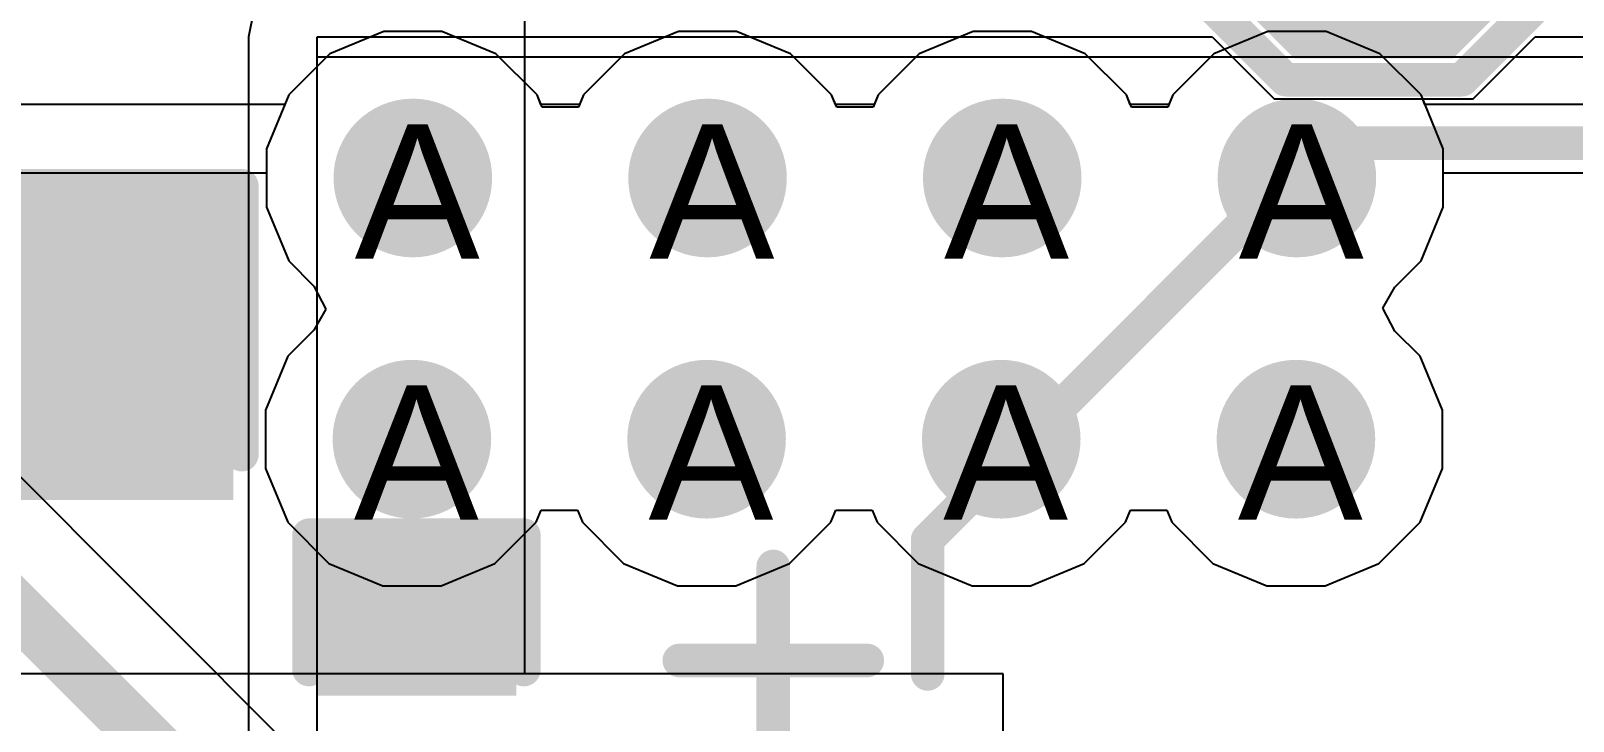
# Model space of a CAD drawing. Header units: inches. Extents: x 0 to 5271, y 0 to 5417.
# Drawn here: x 10.03 to 15.87, y 87.23 to 89.84 of the extents above; entities that cross this region are included whole.
import ezdxf

# ---------------------------------------------------------------- set-up
doc = ezdxf.new("R2010")
doc.units = ezdxf.units.IN
for name, color, linetype in [('Bottom Layer', 5, 'Continuous'), ('Bottom Overlay', 54, 'Continuous'), ('Bottom Paste', 16, 'Continuous'), ('Bottom Solder', 6, 'Continuous'), ('Drill Drawing', 1, 'Continuous'), ('L2_GND1', 16, 'Continuous'), ('L3_SIG1', 76, 'Continuous'), ('L4_PWR', 90, 'Continuous'), ('L5_GND2', 156, 'Continuous'), ('L6_SIG2', 130, 'Continuous'), ('L7_GND3', 216, 'Continuous'), ('Top Layer', 1, 'Continuous'), ('Top Overlay', 2, 'Continuous'), ('Top Paste', 8, 'Continuous'), ('Top Solder', 216, 'Continuous'), ('Via Holes', 16, 'Continuous')]:
    doc.layers.add(name, color=color, linetype=linetype)
doc.styles.add('Arial', font='', dxfattribs={"height": 0.2})
doc.styles.get('Arial').set_extended_font_data('Arial')

# ---------------------------------------------------------------- blocks, each defined once
blk = doc.blocks.new('RVT1H101M0607_31')
at = {"layer": 'Top Overlay'}
for points in [[(-3.3334, 1.8288, 0.127, 0.127, 0), (-1.8348, 3.3274, 0.127, 0.127, 0)], [(-1.8348, 3.3274, 0.127, 0.127, 0), (3.3214, 3.3274, 0.127, 0.127, 0)], [(-3.3334, 1.3208, 0.127, 0.127, 0), (-3.3334, 1.8288, 0.127, 0.127, 0)], [(-3.9176, 1.016, 0.127, 0.127, 0), (-3.9176, 1.7272, 0.127, 0.127, 0)], [(-4.2732, 1.3716, 0.127, 0.127, 0), (-3.562, 1.3716, 0.127, 0.127, 0)]]:
    blk.add_lwpolyline(points, format="xyseb", dxfattribs=at)
for points in [[(-1.8665, 3.3274, 0.0635, 0.0635, 1), (-1.803, 3.3274, 0.0635, 0.0635, 1)], [(-1.8665, 3.3274, 0.0635, 0.0635, 1), (-1.803, 3.3274, 0.0635, 0.0635, 1)], [(-3.3651, 1.8288, 0.0635, 0.0635, 1), (-3.3016, 1.8288, 0.0635, 0.0635, 1)], [(-3.3651, 1.8288, 0.0635, 0.0635, 1), (-3.3016, 1.8288, 0.0635, 0.0635, 1)], [(-3.9493, 1.7272, 0.0635, 0.0635, 1), (-3.8858, 1.7272, 0.0635, 0.0635, 1)], [(-4.3049, 1.3716, 0.0635, 0.0635, 1), (-4.2414, 1.3716, 0.0635, 0.0635, 1)], [(-3.5937, 1.3716, 0.0635, 0.0635, 1), (-3.5302, 1.3716, 0.0635, 0.0635, 1)], [(-3.3651, 1.3208, 0.0635, 0.0635, 1), (-3.3016, 1.3208, 0.0635, 0.0635, 1)]]:
    blk.add_lwpolyline(points, format="xyseb", close=True, dxfattribs=at)
blk = doc.blocks.new('T____________0_5___262')
at = {"layer": 'Top Layer'}
blk.add_hatch(color=1, dxfattribs=at).paths.add_polyline_path([(0.25, 0.5), (-0.25, 0.5), (-0.5, 0.25), (-0.5, -0.25), (-0.25, -0.5), (0.25, -0.5), (0.5, -0.25), (0.5, 0.25)])
at = {"layer": 'Top Paste'}
blk.add_hatch(color=8, dxfattribs=at).paths.add_polyline_path([(0.25, 0.5), (-0.25, 0.5), (-0.5, 0.25), (-0.5, -0.25), (-0.25, -0.5), (0.25, -0.5), (0.5, -0.25), (0.5, 0.25)])
at = {"layer": 'Top Solder'}
blk.add_hatch(color=216, dxfattribs=at).paths.add_polyline_path([(0.3008, 0.6016), (-0.3008, 0.6016), (-0.6016, 0.3008), (-0.6016, -0.3008), (-0.3008, -0.6016), (0.3008, -0.6016), (0.6016, -0.3008), (0.6016, 0.3008)])
at = {"layer": 'Top Overlay'}
for points in [[(-0.3355, 0.6795, 0.127, 0.127, 0), (-0.6819, 0.3332, 0.127, 0.127, 0)], [(-0.3355, 0.6795, 0.127, 0.127, 0), (0.3365, 0.6795, 0.127, 0.127, 0)], [(0.3365, 0.6795, 0.127, 0.127, 0), (0.6836, 0.3323, 0.127, 0.127, 0)], [(-0.6819, 0.3332, 0.127, 0.127, 0), (-0.6819, -0.3341, 0.127, 0.127, 0)], [(0.6836, 0.3323, 0.127, 0.127, 0), (0.6836, -0.3298, 0.127, 0.127, 0)], [(-0.6819, -0.3341, 0.127, 0.127, 0), (-0.3374, -0.6786, 0.127, 0.127, 0)], [(0.6836, -0.3298, 0.127, 0.127, 0), (0.3349, -0.6786, 0.127, 0.127, 0)], [(-0.3374, -0.6786, 0.127, 0.127, 0), (0.3349, -0.6786, 0.127, 0.127, 0)]]:
    blk.add_lwpolyline(points, format="xyseb", dxfattribs=at)
for points in [[(-0.3673, 0.6795, 0.0635, 0.0635, 1), (-0.3038, 0.6795, 0.0635, 0.0635, 1)], [(-0.3673, 0.6795, 0.0635, 0.0635, 1), (-0.3038, 0.6795, 0.0635, 0.0635, 1)], [(0.3048, 0.6795, 0.0635, 0.0635, 1), (0.3683, 0.6795, 0.0635, 0.0635, 1)], [(0.3048, 0.6795, 0.0635, 0.0635, 1), (0.3683, 0.6795, 0.0635, 0.0635, 1)], [(-0.7136, 0.3332, 0.0635, 0.0635, 1), (-0.6501, 0.3332, 0.0635, 0.0635, 1)], [(-0.7136, 0.3332, 0.0635, 0.0635, 1), (-0.6501, 0.3332, 0.0635, 0.0635, 1)], [(0.6519, 0.3323, 0.0635, 0.0635, 1), (0.7154, 0.3323, 0.0635, 0.0635, 1)], [(0.6519, 0.3323, 0.0635, 0.0635, 1), (0.7154, 0.3323, 0.0635, 0.0635, 1)], [(-0.7136, -0.3341, 0.0635, 0.0635, 1), (-0.6501, -0.3341, 0.0635, 0.0635, 1)], [(-0.7136, -0.3341, 0.0635, 0.0635, 1), (-0.6501, -0.3341, 0.0635, 0.0635, 1)], [(0.6519, -0.3298, 0.0635, 0.0635, 1), (0.7154, -0.3298, 0.0635, 0.0635, 1)], [(0.6519, -0.3298, 0.0635, 0.0635, 1), (0.7154, -0.3298, 0.0635, 0.0635, 1)], [(-0.3692, -0.6786, 0.0635, 0.0635, 1), (-0.3057, -0.6786, 0.0635, 0.0635, 1)], [(-0.3692, -0.6786, 0.0635, 0.0635, 1), (-0.3057, -0.6786, 0.0635, 0.0635, 1)], [(0.3031, -0.6786, 0.0635, 0.0635, 1), (0.3666, -0.6786, 0.0635, 0.0635, 1)], [(0.3031, -0.6786, 0.0635, 0.0635, 1), (0.3666, -0.6786, 0.0635, 0.0635, 1)]]:
    blk.add_lwpolyline(points, format="xyseb", close=True, dxfattribs=at)
blk = doc.blocks.new('____0402_B_316')
at = {"layer": 'Bottom Layer'}
for points in [[(-0.2413, 0.3175), (-0.2413, -0.3175), (-0.6985, -0.3175), (-0.6985, 0.3175)], [(0.6985, 0.3175), (0.6985, -0.3175), (0.2413, -0.3175), (0.2413, 0.3175)]]:
    blk.add_hatch(color=5, dxfattribs=at).paths.add_polyline_path(points)
at = {"layer": 'Bottom Paste'}
for points in [[(-0.2413, 0.3175), (-0.2413, -0.3175), (-0.6985, -0.3175), (-0.6985, 0.3175)], [(0.6985, 0.3175), (0.6985, -0.3175), (0.2413, -0.3175), (0.2413, 0.3175)]]:
    blk.add_hatch(color=16, dxfattribs=at).paths.add_polyline_path(points)
at = {"layer": 'Bottom Solder'}
for points in [[(-0.1813, 0.3775), (-0.1813, -0.3775), (-0.7585, -0.3775), (-0.7585, 0.3775)], [(0.7585, 0.3775), (0.7585, -0.3775), (0.1813, -0.3775), (0.1813, 0.3775)]]:
    blk.add_hatch(color=6, dxfattribs=at).paths.add_polyline_path(points)
at = {"layer": 'Bottom Overlay'}
for points in [[(-0.7874, -0.4064, 0.127, 0.127, 0), (-0.7874, 0.4064, 0.127, 0.127, 0)], [(-0.2794, 0.4064, 0.127, 0.127, 0), (-0.7874, 0.4064, 0.127, 0.127, 0)], [(0.7874, 0.4064, 0.127, 0.127, 0), (0.2794, 0.4064, 0.127, 0.127, 0)], [(0.7874, -0.4064, 0.127, 0.127, 0), (0.7874, 0.4064, 0.127, 0.127, 0)], [(-0.2794, -0.4064, 0.127, 0.127, 0), (-0.7874, -0.4064, 0.127, 0.127, 0)], [(0.7874, -0.4064, 0.127, 0.127, 0), (0.2794, -0.4064, 0.127, 0.127, 0)]]:
    blk.add_lwpolyline(points, format="xyseb", dxfattribs=at)
for points in [[(-0.8191, 0.4064, 0.0635, 0.0635, 1), (-0.7556, 0.4064, 0.0635, 0.0635, 1)], [(-0.8191, 0.4064, 0.0635, 0.0635, 1), (-0.7556, 0.4064, 0.0635, 0.0635, 1)], [(-0.3111, 0.4064, 0.0635, 0.0635, 1), (-0.2476, 0.4064, 0.0635, 0.0635, 1)], [(0.2477, 0.4064, 0.0635, 0.0635, 1), (0.3112, 0.4064, 0.0635, 0.0635, 1)], [(0.7557, 0.4064, 0.0635, 0.0635, 1), (0.8192, 0.4064, 0.0635, 0.0635, 1)], [(0.7557, 0.4064, 0.0635, 0.0635, 1), (0.8192, 0.4064, 0.0635, 0.0635, 1)], [(-0.8191, -0.4064, 0.0635, 0.0635, 1), (-0.7556, -0.4064, 0.0635, 0.0635, 1)], [(-0.8191, -0.4064, 0.0635, 0.0635, 1), (-0.7556, -0.4064, 0.0635, 0.0635, 1)], [(-0.3111, -0.4064, 0.0635, 0.0635, 1), (-0.2476, -0.4064, 0.0635, 0.0635, 1)], [(0.2477, -0.4064, 0.0635, 0.0635, 1), (0.3112, -0.4064, 0.0635, 0.0635, 1)], [(0.7557, -0.4064, 0.0635, 0.0635, 1), (0.8192, -0.4064, 0.0635, 0.0635, 1)], [(0.7557, -0.4064, 0.0635, 0.0635, 1), (0.8192, -0.4064, 0.0635, 0.0635, 1)]]:
    blk.add_lwpolyline(points, format="xyseb", close=True, dxfattribs=at)
blk = doc.blocks.new('CAP_0805_B_320')
at = {"layer": 'Bottom Layer'}
for points in [[(-1.524, 0.762), (-0.508, 0.762), (-0.508, -0.762), (-1.524, -0.762)], [(0.508, 0.762), (1.524, 0.762), (1.524, -0.762), (0.508, -0.762)]]:
    blk.add_hatch(color=5, dxfattribs=at).paths.add_polyline_path(points)
at = {"layer": 'Bottom Paste'}
for points in [[(-1.524, 0.762), (-0.508, 0.762), (-0.508, -0.762), (-1.524, -0.762)], [(0.508, 0.762), (1.524, 0.762), (1.524, -0.762), (0.508, -0.762)]]:
    blk.add_hatch(color=16, dxfattribs=at).paths.add_polyline_path(points)
at = {"layer": 'Bottom Solder'}
for points in [[(-1.594, 0.832), (-0.438, 0.832), (-0.438, -0.832), (-1.594, -0.832)], [(0.438, 0.832), (1.594, 0.832), (1.594, -0.832), (0.438, -0.832)]]:
    blk.add_hatch(color=6, dxfattribs=at).paths.add_polyline_path(points)
at = {"layer": 'Bottom Overlay'}
for points in [[(-1.6256, 0.8636, 0.127, 0.127, 0), (-1.6256, -0.8636, 0.127, 0.127, 0)], [(-1.6256, 0.8636, 0.127, 0.127, 0), (-0.6096, 0.8636, 0.127, 0.127, 0)], [(0.6096, 0.8636, 0.127, 0.127, 0), (1.6256, 0.8636, 0.127, 0.127, 0)], [(1.6256, 0.8636, 0.127, 0.127, 0), (1.6256, -0.8636, 0.127, 0.127, 0)], [(-1.6256, -0.8636, 0.127, 0.127, 0), (-0.6096, -0.8636, 0.127, 0.127, 0)], [(0.6096, -0.8636, 0.127, 0.127, 0), (1.6256, -0.8636, 0.127, 0.127, 0)]]:
    blk.add_lwpolyline(points, format="xyseb", dxfattribs=at)
for points in [[(-1.6573, 0.8636, 0.0635, 0.0635, 1), (-1.5938, 0.8636, 0.0635, 0.0635, 1)], [(-1.6573, 0.8636, 0.0635, 0.0635, 1), (-1.5938, 0.8636, 0.0635, 0.0635, 1)], [(-0.6413, 0.8636, 0.0635, 0.0635, 1), (-0.5778, 0.8636, 0.0635, 0.0635, 1)], [(0.5779, 0.8636, 0.0635, 0.0635, 1), (0.6414, 0.8636, 0.0635, 0.0635, 1)], [(1.5939, 0.8636, 0.0635, 0.0635, 1), (1.6574, 0.8636, 0.0635, 0.0635, 1)], [(1.5939, 0.8636, 0.0635, 0.0635, 1), (1.6574, 0.8636, 0.0635, 0.0635, 1)], [(-1.6573, -0.8636, 0.0635, 0.0635, 1), (-1.5938, -0.8636, 0.0635, 0.0635, 1)], [(-1.6573, -0.8636, 0.0635, 0.0635, 1), (-1.5938, -0.8636, 0.0635, 0.0635, 1)], [(-0.6413, -0.8636, 0.0635, 0.0635, 1), (-0.5778, -0.8636, 0.0635, 0.0635, 1)], [(0.5779, -0.8636, 0.0635, 0.0635, 1), (0.6414, -0.8636, 0.0635, 0.0635, 1)], [(1.5939, -0.8636, 0.0635, 0.0635, 1), (1.6574, -0.8636, 0.0635, 0.0635, 1)], [(1.5939, -0.8636, 0.0635, 0.0635, 1), (1.6574, -0.8636, 0.0635, 0.0635, 1)]]:
    blk.add_lwpolyline(points, format="xyseb", close=True, dxfattribs=at)

msp = doc.modelspace()

# ---------------------------------------------------------------- hatches: boundary and pattern name
at = {"layer": 'Bottom Layer'}
h = msp.add_hatch(color=5, dxfattribs=at)
edge = h.paths.add_edge_path()
edge.add_arc((11.4781, 89.2825), 0.3, 0, 360)
h = msp.add_hatch(color=5, dxfattribs=at)
edge = h.paths.add_edge_path()
edge.add_arc((12.5929, 89.2825), 0.3, 0, 360)
h = msp.add_hatch(color=5, dxfattribs=at)
edge = h.paths.add_edge_path()
edge.add_arc((13.7077, 89.2825), 0.3, 0, 360)
h = msp.add_hatch(color=5, dxfattribs=at)
edge = h.paths.add_edge_path()
edge.add_arc((14.8224, 89.2825), 0.3, 0, 360)
h = msp.add_hatch(color=5, dxfattribs=at)
edge = h.paths.add_edge_path()
edge.add_arc((11.4745, 88.295), 0.3, 0, 360)
h = msp.add_hatch(color=5, dxfattribs=at)
edge = h.paths.add_edge_path()
edge.add_arc((12.5893, 88.295), 0.3, 0, 360)
h = msp.add_hatch(color=5, dxfattribs=at)
edge = h.paths.add_edge_path()
edge.add_arc((13.704, 88.295), 0.3, 0, 360)
h = msp.add_hatch(color=5, dxfattribs=at)
edge = h.paths.add_edge_path()
edge.add_arc((14.8188, 88.295), 0.3, 0, 360)
at = {"layer": 'L2_GND1'}
h = msp.add_hatch(color=16, dxfattribs=at)
edge = h.paths.add_edge_path()
edge.add_arc((11.4781, 89.2825), 0.3, 0, 360)
h = msp.add_hatch(color=16, dxfattribs=at)
edge = h.paths.add_edge_path()
edge.add_arc((12.5929, 89.2825), 0.3, 0, 360)
h = msp.add_hatch(color=16, dxfattribs=at)
edge = h.paths.add_edge_path()
edge.add_arc((13.7077, 89.2825), 0.3, 0, 360)
h = msp.add_hatch(color=16, dxfattribs=at)
edge = h.paths.add_edge_path()
edge.add_arc((14.8224, 89.2825), 0.3, 0, 360)
h = msp.add_hatch(color=16, dxfattribs=at)
edge = h.paths.add_edge_path()
edge.add_arc((11.4745, 88.295), 0.3, 0, 360)
h = msp.add_hatch(color=16, dxfattribs=at)
edge = h.paths.add_edge_path()
edge.add_arc((12.5893, 88.295), 0.3, 0, 360)
h = msp.add_hatch(color=16, dxfattribs=at)
edge = h.paths.add_edge_path()
edge.add_arc((13.704, 88.295), 0.3, 0, 360)
h = msp.add_hatch(color=16, dxfattribs=at)
edge = h.paths.add_edge_path()
edge.add_arc((14.8188, 88.295), 0.3, 0, 360)
at = {"layer": 'L3_SIG1'}
h = msp.add_hatch(color=76, dxfattribs=at)
edge = h.paths.add_edge_path()
edge.add_arc((11.4781, 89.2825), 0.3, 0, 360)
h = msp.add_hatch(color=76, dxfattribs=at)
edge = h.paths.add_edge_path()
edge.add_arc((12.5929, 89.2825), 0.3, 0, 360)
h = msp.add_hatch(color=76, dxfattribs=at)
edge = h.paths.add_edge_path()
edge.add_arc((13.7077, 89.2825), 0.3, 0, 360)
h = msp.add_hatch(color=76, dxfattribs=at)
edge = h.paths.add_edge_path()
edge.add_arc((14.8224, 89.2825), 0.3, 0, 360)
h = msp.add_hatch(color=76, dxfattribs=at)
edge = h.paths.add_edge_path()
edge.add_arc((11.4745, 88.295), 0.3, 0, 360)
h = msp.add_hatch(color=76, dxfattribs=at)
edge = h.paths.add_edge_path()
edge.add_arc((12.5893, 88.295), 0.3, 0, 360)
h = msp.add_hatch(color=76, dxfattribs=at)
edge = h.paths.add_edge_path()
edge.add_arc((13.704, 88.295), 0.3, 0, 360)
h = msp.add_hatch(color=76, dxfattribs=at)
edge = h.paths.add_edge_path()
edge.add_arc((14.8188, 88.295), 0.3, 0, 360)
at = {"layer": 'L4_PWR'}
h = msp.add_hatch(color=90, dxfattribs=at)
edge = h.paths.add_edge_path()
edge.add_arc((11.4781, 89.2825), 0.3, 0, 360)
h = msp.add_hatch(color=90, dxfattribs=at)
edge = h.paths.add_edge_path()
edge.add_arc((12.5929, 89.2825), 0.3, 0, 360)
h = msp.add_hatch(color=90, dxfattribs=at)
edge = h.paths.add_edge_path()
edge.add_arc((13.7077, 89.2825), 0.3, 0, 360)
h = msp.add_hatch(color=90, dxfattribs=at)
edge = h.paths.add_edge_path()
edge.add_arc((14.8224, 89.2825), 0.3, 0, 360)
h = msp.add_hatch(color=90, dxfattribs=at)
edge = h.paths.add_edge_path()
edge.add_arc((11.4745, 88.295), 0.3, 0, 360)
h = msp.add_hatch(color=90, dxfattribs=at)
edge = h.paths.add_edge_path()
edge.add_arc((12.5893, 88.295), 0.3, 0, 360)
h = msp.add_hatch(color=90, dxfattribs=at)
edge = h.paths.add_edge_path()
edge.add_arc((13.704, 88.295), 0.3, 0, 360)
h = msp.add_hatch(color=90, dxfattribs=at)
edge = h.paths.add_edge_path()
edge.add_arc((14.8188, 88.295), 0.3, 0, 360)
at = {"layer": 'L5_GND2'}
h = msp.add_hatch(color=156, dxfattribs=at)
edge = h.paths.add_edge_path()
edge.add_arc((11.4781, 89.2825), 0.3, 0, 360)
h = msp.add_hatch(color=156, dxfattribs=at)
edge = h.paths.add_edge_path()
edge.add_arc((12.5929, 89.2825), 0.3, 0, 360)
h = msp.add_hatch(color=156, dxfattribs=at)
edge = h.paths.add_edge_path()
edge.add_arc((13.7077, 89.2825), 0.3, 0, 360)
h = msp.add_hatch(color=156, dxfattribs=at)
edge = h.paths.add_edge_path()
edge.add_arc((14.8224, 89.2825), 0.3, 0, 360)
h = msp.add_hatch(color=156, dxfattribs=at)
edge = h.paths.add_edge_path()
edge.add_arc((11.4745, 88.295), 0.3, 0, 360)
h = msp.add_hatch(color=156, dxfattribs=at)
edge = h.paths.add_edge_path()
edge.add_arc((12.5893, 88.295), 0.3, 0, 360)
h = msp.add_hatch(color=156, dxfattribs=at)
edge = h.paths.add_edge_path()
edge.add_arc((13.704, 88.295), 0.3, 0, 360)
h = msp.add_hatch(color=156, dxfattribs=at)
edge = h.paths.add_edge_path()
edge.add_arc((14.8188, 88.295), 0.3, 0, 360)
at = {"layer": 'L6_SIG2'}
h = msp.add_hatch(color=130, dxfattribs=at)
edge = h.paths.add_edge_path()
edge.add_arc((11.4781, 89.2825), 0.3, 0, 360)
h = msp.add_hatch(color=130, dxfattribs=at)
edge = h.paths.add_edge_path()
edge.add_arc((12.5929, 89.2825), 0.3, 0, 360)
h = msp.add_hatch(color=130, dxfattribs=at)
edge = h.paths.add_edge_path()
edge.add_arc((13.7077, 89.2825), 0.3, 0, 360)
h = msp.add_hatch(color=130, dxfattribs=at)
edge = h.paths.add_edge_path()
edge.add_arc((14.8224, 89.2825), 0.3, 0, 360)
h = msp.add_hatch(color=130, dxfattribs=at)
edge = h.paths.add_edge_path()
edge.add_arc((11.4745, 88.295), 0.3, 0, 360)
h = msp.add_hatch(color=130, dxfattribs=at)
edge = h.paths.add_edge_path()
edge.add_arc((12.5893, 88.295), 0.3, 0, 360)
h = msp.add_hatch(color=130, dxfattribs=at)
edge = h.paths.add_edge_path()
edge.add_arc((13.704, 88.295), 0.3, 0, 360)
h = msp.add_hatch(color=130, dxfattribs=at)
edge = h.paths.add_edge_path()
edge.add_arc((14.8188, 88.295), 0.3, 0, 360)
at = {"layer": 'L7_GND3'}
h = msp.add_hatch(color=216, dxfattribs=at)
edge = h.paths.add_edge_path()
edge.add_arc((11.4781, 89.2825), 0.3, 0, 360)
h = msp.add_hatch(color=216, dxfattribs=at)
edge = h.paths.add_edge_path()
edge.add_arc((12.5929, 89.2825), 0.3, 0, 360)
h = msp.add_hatch(color=216, dxfattribs=at)
edge = h.paths.add_edge_path()
edge.add_arc((13.7077, 89.2825), 0.3, 0, 360)
h = msp.add_hatch(color=216, dxfattribs=at)
edge = h.paths.add_edge_path()
edge.add_arc((14.8224, 89.2825), 0.3, 0, 360)
h = msp.add_hatch(color=216, dxfattribs=at)
edge = h.paths.add_edge_path()
edge.add_arc((11.4745, 88.295), 0.3, 0, 360)
h = msp.add_hatch(color=216, dxfattribs=at)
edge = h.paths.add_edge_path()
edge.add_arc((12.5893, 88.295), 0.3, 0, 360)
h = msp.add_hatch(color=216, dxfattribs=at)
edge = h.paths.add_edge_path()
edge.add_arc((13.704, 88.295), 0.3, 0, 360)
h = msp.add_hatch(color=216, dxfattribs=at)
edge = h.paths.add_edge_path()
edge.add_arc((14.8188, 88.295), 0.3, 0, 360)
at = {"layer": 'Top Layer'}
h = msp.add_hatch(color=1, dxfattribs=at)
edge = h.paths.add_edge_path()
edge.add_arc((11.4781, 89.2825), 0.3, 0, 360)
h = msp.add_hatch(color=1, dxfattribs=at)
edge = h.paths.add_edge_path()
edge.add_arc((12.5929, 89.2825), 0.3, 0, 360)
h = msp.add_hatch(color=1, dxfattribs=at)
edge = h.paths.add_edge_path()
edge.add_arc((13.7077, 89.2825), 0.3, 0, 360)
h = msp.add_hatch(color=1, dxfattribs=at)
edge = h.paths.add_edge_path()
edge.add_arc((14.8224, 89.2825), 0.3, 0, 360)
h = msp.add_hatch(color=1, dxfattribs=at)
edge = h.paths.add_edge_path()
edge.add_arc((11.4745, 88.295), 0.3, 0, 360)
h = msp.add_hatch(color=1, dxfattribs=at)
edge = h.paths.add_edge_path()
edge.add_arc((12.5893, 88.295), 0.3, 0, 360)
h = msp.add_hatch(color=1, dxfattribs=at)
edge = h.paths.add_edge_path()
edge.add_arc((13.704, 88.295), 0.3, 0, 360)
h = msp.add_hatch(color=1, dxfattribs=at)
edge = h.paths.add_edge_path()
edge.add_arc((14.8188, 88.295), 0.3, 0, 360)
at = {"layer": 'Via Holes'}
h = msp.add_hatch(color=7, dxfattribs=at)
edge = h.paths.add_edge_path()
edge.add_arc((11.4781, 89.2825), 0.15, 0, 360)
h = msp.add_hatch(color=7, dxfattribs=at)
edge = h.paths.add_edge_path()
edge.add_arc((12.5929, 89.2825), 0.15, 0, 360)
h = msp.add_hatch(color=7, dxfattribs=at)
edge = h.paths.add_edge_path()
edge.add_arc((13.7077, 89.2825), 0.15, 0, 360)
h = msp.add_hatch(color=7, dxfattribs=at)
edge = h.paths.add_edge_path()
edge.add_arc((14.8224, 89.2825), 0.15, 0, 360)
h = msp.add_hatch(color=7, dxfattribs=at)
edge = h.paths.add_edge_path()
edge.add_arc((11.4745, 88.295), 0.15, 0, 360)
h = msp.add_hatch(color=7, dxfattribs=at)
edge = h.paths.add_edge_path()
edge.add_arc((12.5893, 88.295), 0.15, 0, 360)
h = msp.add_hatch(color=7, dxfattribs=at)
edge = h.paths.add_edge_path()
edge.add_arc((13.704, 88.295), 0.15, 0, 360)
h = msp.add_hatch(color=7, dxfattribs=at)
edge = h.paths.add_edge_path()
edge.add_arc((14.8188, 88.295), 0.15, 0, 360)

# ---------------------------------------------------------------- linework, layer by layer
at = {"layer": 'Bottom Layer'}
for p, q in [((11.9001, 90.3452), (11.9001, 87.4077)), ((11.116, 87.4077), (11.116, 89.741)), ((11.116, 89.741), (17.6122, 89.741)), ((11.9001, 87.4077), (6.591, 87.4077)), ((13.7113, 87.4077), (11.116, 87.4077)), ((13.7113, 84.7649), (13.7113, 87.4077))]:
    msp.add_line(p, q, dxfattribs=at)
at = {"layer": 'L2_GND1'}
for p, q in [((11.3679, 89.8365), (11.1643, 89.7521)), ((11.5883, 89.8365), (11.3679, 89.8365)), ((11.7919, 89.7521), (11.5883, 89.8365)), ((12.4827, 89.8365), (12.2791, 89.7521)), ((12.7031, 89.8365), (12.4827, 89.8365)), ((12.9067, 89.7521), (12.7031, 89.8365)), ((13.5975, 89.8365), (13.3938, 89.7521)), ((13.8179, 89.8365), (13.5975, 89.8365)), ((14.0215, 89.7521), (13.8179, 89.8365)), ((14.7122, 89.8365), (14.5086, 89.7521)), ((14.9326, 89.8365), (14.7122, 89.8365)), ((15.1363, 89.7521), (14.9326, 89.8365)), ((11.1643, 89.7521), (11.0084, 89.5963)), ((11.9478, 89.5963), (11.7919, 89.7521)), ((12.2791, 89.7521), (12.1232, 89.5963)), ((13.0625, 89.5963), (12.9067, 89.7521)), ((13.3938, 89.7521), (13.238, 89.5963)), ((14.1773, 89.5963), (14.0215, 89.7521)), ((14.5086, 89.7521), (14.3528, 89.5963)), ((15.2921, 89.5963), (15.1363, 89.7521)), ((10.9936, 89.5604), (8.9916, 89.5604)), ((11.0084, 89.5963), (10.9936, 89.5604)), ((11.9626, 89.5604), (11.9478, 89.5963)), ((12.1084, 89.5604), (11.9626, 89.5604)), ((12.1232, 89.5963), (12.1084, 89.5604)), ((13.0774, 89.5604), (13.0625, 89.5963)), ((13.2231, 89.5604), (13.0774, 89.5604)), ((13.238, 89.5963), (13.2231, 89.5604)), ((14.1922, 89.5604), (14.1773, 89.5963)), ((14.3379, 89.5604), (14.1922, 89.5604)), ((14.3528, 89.5963), (14.3379, 89.5604)), ((15.307, 89.5604), (15.2921, 89.5963)), ((17.5652, 89.5604), (15.307, 89.5604)), ((9.2506, 89.3014), (10.9241, 89.3014)), ((10.9241, 89.3014), (10.9241, 89.1723)), ((15.3764, 89.1723), (15.3764, 89.3014)), ((15.3764, 89.3014), (17.5652, 89.3014)), ((10.9241, 89.1723), (11.0084, 88.9687)), ((15.2921, 88.9687), (15.3764, 89.1723)), ((11.0084, 88.9687), (11.1036, 88.8735)), ((15.1934, 88.8699), (15.2921, 88.9687)), ((11.1036, 88.8735), (11.1492, 88.7866)), ((15.1478, 88.7909), (15.1934, 88.8699)), ((11.1492, 88.7866), (11.1036, 88.7076)), ((15.1934, 88.704), (15.1478, 88.7909)), ((11.1036, 88.7076), (11.0048, 88.6088)), ((15.2885, 88.6088), (15.1934, 88.704)), ((11.0048, 88.6088), (10.9205, 88.4052)), ((15.3728, 88.4052), (15.2885, 88.6088)), ((10.9205, 88.4052), (10.9205, 88.1848)), ((15.3728, 88.1848), (15.3728, 88.4052)), ((10.9205, 88.1848), (11.0048, 87.9812)), ((15.2885, 87.9812), (15.3728, 88.1848)), ((11.9441, 87.9812), (11.9631, 88.0271)), ((11.9631, 88.0271), (12.1006, 88.0271)), ((12.1006, 88.0271), (12.1196, 87.9812)), ((13.0589, 87.9812), (13.0779, 88.0271)), ((13.0779, 88.0271), (13.2154, 88.0271)), ((13.2154, 88.0271), (13.2344, 87.9812)), ((14.1737, 87.9812), (14.1927, 88.0271)), ((14.1927, 88.0271), (14.3302, 88.0271)), ((14.3302, 88.0271), (14.3492, 87.9812)), ((11.0048, 87.9812), (11.1607, 87.8254)), ((11.7883, 87.8254), (11.9441, 87.9812)), ((12.1196, 87.9812), (12.2754, 87.8254)), ((12.9031, 87.8254), (13.0589, 87.9812)), ((13.2344, 87.9812), (13.3902, 87.8254)), ((14.0179, 87.8254), (14.1737, 87.9812)), ((14.3492, 87.9812), (14.505, 87.8254)), ((15.1326, 87.8254), (15.2885, 87.9812)), ((11.1607, 87.8254), (11.3643, 87.741)), ((11.5847, 87.741), (11.7883, 87.8254)), ((12.2754, 87.8254), (12.4791, 87.741)), ((12.6995, 87.741), (12.9031, 87.8254)), ((13.3902, 87.8254), (13.5938, 87.741)), ((13.8142, 87.741), (14.0179, 87.8254)), ((14.505, 87.8254), (14.7086, 87.741)), ((14.929, 87.741), (15.1326, 87.8254)), ((11.3643, 87.741), (11.5847, 87.741)), ((12.4791, 87.741), (12.6995, 87.741)), ((13.5938, 87.741), (13.8142, 87.741)), ((14.7086, 87.741), (14.929, 87.741))]:
    msp.add_line(p, q, dxfattribs=at)
at = {"layer": 'L3_SIG1'}
for p, q in [((11.3679, 89.8365), (11.1643, 89.7521)), ((11.5883, 89.8365), (11.3679, 89.8365)), ((11.7919, 89.7521), (11.5883, 89.8365)), ((12.4827, 89.8365), (12.2791, 89.7521)), ((12.7031, 89.8365), (12.4827, 89.8365)), ((12.9067, 89.7521), (12.7031, 89.8365)), ((13.5975, 89.8365), (13.3938, 89.7521)), ((13.8179, 89.8365), (13.5975, 89.8365)), ((14.0215, 89.7521), (13.8179, 89.8365)), ((14.7122, 89.8365), (14.5086, 89.7521)), ((14.9326, 89.8365), (14.7122, 89.8365)), ((15.1363, 89.7521), (14.9326, 89.8365)), ((11.1643, 89.7521), (11.0084, 89.5963)), ((11.9478, 89.5963), (11.7919, 89.7521)), ((12.2791, 89.7521), (12.1232, 89.5963)), ((13.0625, 89.5963), (12.9067, 89.7521)), ((13.3938, 89.7521), (13.238, 89.5963)), ((14.1773, 89.5963), (14.0215, 89.7521)), ((14.5086, 89.7521), (14.3528, 89.5963)), ((15.2921, 89.5963), (15.1363, 89.7521)), ((11.0084, 89.5963), (10.9241, 89.3927)), ((11.9668, 89.5504), (11.9478, 89.5963)), ((12.1232, 89.5963), (12.1042, 89.5504)), ((13.0815, 89.5504), (13.0625, 89.5963)), ((13.238, 89.5963), (13.219, 89.5504)), ((14.1963, 89.5504), (14.1773, 89.5963)), ((14.3528, 89.5963), (14.3338, 89.5504)), ((15.3764, 89.3927), (15.2921, 89.5963)), ((12.1042, 89.5504), (11.9668, 89.5504)), ((13.219, 89.5504), (13.0815, 89.5504)), ((14.3338, 89.5504), (14.1963, 89.5504)), ((10.9241, 89.3927), (10.9241, 89.1723)), ((15.3764, 89.1723), (15.3764, 89.3927)), ((10.9241, 89.1723), (11.0084, 88.9687)), ((15.2921, 88.9687), (15.3764, 89.1723)), ((11.0084, 88.9687), (11.1036, 88.8735)), ((15.1934, 88.8699), (15.2921, 88.9687)), ((11.1036, 88.8735), (11.1492, 88.7866)), ((15.1478, 88.7909), (15.1934, 88.8699)), ((11.1492, 88.7866), (11.1036, 88.7076)), ((15.1934, 88.704), (15.1478, 88.7909)), ((11.1036, 88.7076), (11.0048, 88.6088)), ((15.2885, 88.6088), (15.1934, 88.704)), ((11.0048, 88.6088), (10.9205, 88.4052)), ((15.3728, 88.4052), (15.2885, 88.6088)), ((10.9205, 88.4052), (10.9205, 88.1848)), ((15.3728, 88.1848), (15.3728, 88.4052)), ((10.9205, 88.1848), (11.0048, 87.9812)), ((15.2885, 87.9812), (15.3728, 88.1848)), ((11.9441, 87.9812), (11.9631, 88.0271)), ((11.9631, 88.0271), (12.1006, 88.0271)), ((12.1006, 88.0271), (12.1196, 87.9812)), ((13.0589, 87.9812), (13.0779, 88.0271)), ((13.0779, 88.0271), (13.2154, 88.0271)), ((13.2154, 88.0271), (13.2344, 87.9812)), ((14.1737, 87.9812), (14.1927, 88.0271)), ((14.1927, 88.0271), (14.3302, 88.0271)), ((14.3302, 88.0271), (14.3492, 87.9812)), ((11.0048, 87.9812), (11.1607, 87.8254)), ((11.7883, 87.8254), (11.9441, 87.9812)), ((12.1196, 87.9812), (12.2754, 87.8254)), ((12.9031, 87.8254), (13.0589, 87.9812)), ((13.2344, 87.9812), (13.3902, 87.8254)), ((14.0179, 87.8254), (14.1737, 87.9812)), ((14.3492, 87.9812), (14.505, 87.8254)), ((15.1326, 87.8254), (15.2885, 87.9812)), ((11.1607, 87.8254), (11.3643, 87.741)), ((11.5847, 87.741), (11.7883, 87.8254)), ((12.2754, 87.8254), (12.4791, 87.741)), ((12.6995, 87.741), (12.9031, 87.8254)), ((13.3902, 87.8254), (13.5938, 87.741)), ((13.8142, 87.741), (14.0179, 87.8254)), ((14.505, 87.8254), (14.7086, 87.741)), ((14.929, 87.741), (15.1326, 87.8254)), ((11.3643, 87.741), (11.5847, 87.741)), ((12.4791, 87.741), (12.6995, 87.741)), ((13.5938, 87.741), (13.8142, 87.741)), ((14.7086, 87.741), (14.929, 87.741))]:
    msp.add_line(p, q, dxfattribs=at)
at = {"layer": 'L4_PWR'}
for p, q in [((11.3679, 89.8365), (11.1643, 89.7521)), ((11.5883, 89.8365), (11.3679, 89.8365)), ((11.7919, 89.7521), (11.5883, 89.8365)), ((12.4827, 89.8365), (12.2791, 89.7521)), ((12.7031, 89.8365), (12.4827, 89.8365)), ((12.9067, 89.7521), (12.7031, 89.8365)), ((13.5975, 89.8365), (13.3938, 89.7521)), ((13.8179, 89.8365), (13.5975, 89.8365)), ((14.0215, 89.7521), (13.8179, 89.8365)), ((14.7122, 89.8365), (14.5086, 89.7521)), ((14.9326, 89.8365), (14.7122, 89.8365)), ((15.1363, 89.7521), (14.9326, 89.8365)), ((11.1643, 89.7521), (11.0084, 89.5963)), ((11.9478, 89.5963), (11.7919, 89.7521)), ((12.2791, 89.7521), (12.1232, 89.5963)), ((13.0625, 89.5963), (12.9067, 89.7521)), ((13.3938, 89.7521), (13.238, 89.5963)), ((14.1773, 89.5963), (14.0215, 89.7521)), ((14.5086, 89.7521), (14.3528, 89.5963)), ((15.2921, 89.5963), (15.1363, 89.7521)), ((11.0084, 89.5963), (10.9241, 89.3927)), ((11.9668, 89.5504), (11.9478, 89.5963)), ((12.1232, 89.5963), (12.1042, 89.5504)), ((13.0815, 89.5504), (13.0625, 89.5963)), ((13.238, 89.5963), (13.219, 89.5504)), ((14.1963, 89.5504), (14.1773, 89.5963)), ((14.3528, 89.5963), (14.3338, 89.5504)), ((15.3764, 89.3927), (15.2921, 89.5963)), ((12.1042, 89.5504), (11.9668, 89.5504)), ((13.219, 89.5504), (13.0815, 89.5504)), ((14.3338, 89.5504), (14.1963, 89.5504)), ((10.9241, 89.3927), (10.9241, 89.1723)), ((15.3764, 89.1723), (15.3764, 89.3927)), ((10.9241, 89.1723), (11.0084, 88.9687)), ((15.2921, 88.9687), (15.3764, 89.1723)), ((11.0084, 88.9687), (11.1036, 88.8735)), ((15.1934, 88.8699), (15.2921, 88.9687)), ((11.1036, 88.8735), (11.1492, 88.7866)), ((15.1478, 88.7909), (15.1934, 88.8699)), ((11.1492, 88.7866), (11.1036, 88.7076)), ((15.1934, 88.704), (15.1478, 88.7909)), ((11.1036, 88.7076), (11.0048, 88.6088)), ((15.2885, 88.6088), (15.1934, 88.704)), ((11.0048, 88.6088), (10.9205, 88.4052)), ((15.3728, 88.4052), (15.2885, 88.6088)), ((10.9205, 88.4052), (10.9205, 88.1848)), ((15.3728, 88.1848), (15.3728, 88.4052)), ((10.9205, 88.1848), (11.0048, 87.9812)), ((15.2885, 87.9812), (15.3728, 88.1848)), ((11.9441, 87.9812), (11.9631, 88.0271)), ((11.9631, 88.0271), (12.1006, 88.0271)), ((12.1006, 88.0271), (12.1196, 87.9812)), ((13.0589, 87.9812), (13.0779, 88.0271)), ((13.0779, 88.0271), (13.2154, 88.0271)), ((13.2154, 88.0271), (13.2344, 87.9812)), ((14.1737, 87.9812), (14.1927, 88.0271)), ((14.1927, 88.0271), (14.3302, 88.0271)), ((14.3302, 88.0271), (14.3492, 87.9812)), ((11.0048, 87.9812), (11.1607, 87.8254)), ((11.7883, 87.8254), (11.9441, 87.9812)), ((12.1196, 87.9812), (12.2754, 87.8254)), ((12.9031, 87.8254), (13.0589, 87.9812)), ((13.2344, 87.9812), (13.3902, 87.8254)), ((14.0179, 87.8254), (14.1737, 87.9812)), ((14.3492, 87.9812), (14.505, 87.8254)), ((15.1326, 87.8254), (15.2885, 87.9812)), ((11.1607, 87.8254), (11.3643, 87.741)), ((11.5847, 87.741), (11.7883, 87.8254)), ((12.2754, 87.8254), (12.4791, 87.741)), ((12.6995, 87.741), (12.9031, 87.8254)), ((13.3902, 87.8254), (13.5938, 87.741)), ((13.8142, 87.741), (14.0179, 87.8254)), ((14.505, 87.8254), (14.7086, 87.741)), ((14.929, 87.741), (15.1326, 87.8254)), ((11.3643, 87.741), (11.5847, 87.741)), ((12.4791, 87.741), (12.6995, 87.741)), ((13.5938, 87.741), (13.8142, 87.741)), ((14.7086, 87.741), (14.929, 87.741))]:
    msp.add_line(p, q, dxfattribs=at)
at = {"layer": 'L5_GND2'}
for p, q in [((11.3679, 89.8365), (11.1643, 89.7521)), ((11.5883, 89.8365), (11.3679, 89.8365)), ((11.7919, 89.7521), (11.5883, 89.8365)), ((12.4827, 89.8365), (12.2791, 89.7521)), ((12.7031, 89.8365), (12.4827, 89.8365)), ((12.9067, 89.7521), (12.7031, 89.8365)), ((13.5975, 89.8365), (13.3938, 89.7521)), ((13.8179, 89.8365), (13.5975, 89.8365)), ((14.0215, 89.7521), (13.8179, 89.8365)), ((14.7122, 89.8365), (14.5086, 89.7521)), ((14.9326, 89.8365), (14.7122, 89.8365)), ((15.1363, 89.7521), (14.9326, 89.8365)), ((11.1643, 89.7521), (11.0084, 89.5963)), ((11.9478, 89.5963), (11.7919, 89.7521)), ((12.2791, 89.7521), (12.1232, 89.5963)), ((13.0625, 89.5963), (12.9067, 89.7521)), ((13.3938, 89.7521), (13.238, 89.5963)), ((14.1773, 89.5963), (14.0215, 89.7521)), ((14.5086, 89.7521), (14.3528, 89.5963)), ((15.2921, 89.5963), (15.1363, 89.7521)), ((11.0084, 89.5963), (10.9241, 89.3927)), ((11.9668, 89.5504), (11.9478, 89.5963)), ((12.1232, 89.5963), (12.1042, 89.5504)), ((13.0815, 89.5504), (13.0625, 89.5963)), ((13.238, 89.5963), (13.219, 89.5504)), ((14.1963, 89.5504), (14.1773, 89.5963)), ((14.3528, 89.5963), (14.3338, 89.5504)), ((15.3764, 89.3927), (15.2921, 89.5963)), ((12.1042, 89.5504), (11.9668, 89.5504)), ((13.219, 89.5504), (13.0815, 89.5504)), ((14.3338, 89.5504), (14.1963, 89.5504)), ((10.9241, 89.3927), (10.9241, 89.1723)), ((15.3764, 89.1723), (15.3764, 89.3927)), ((10.9241, 89.1723), (11.0084, 88.9687)), ((15.2921, 88.9687), (15.3764, 89.1723)), ((11.0084, 88.9687), (11.1036, 88.8735)), ((15.1934, 88.8699), (15.2921, 88.9687)), ((11.1036, 88.8735), (11.1492, 88.7866)), ((15.1478, 88.7909), (15.1934, 88.8699)), ((11.1492, 88.7866), (11.1036, 88.7076)), ((15.1934, 88.704), (15.1478, 88.7909)), ((11.1036, 88.7076), (11.0048, 88.6088)), ((15.2885, 88.6088), (15.1934, 88.704)), ((11.0048, 88.6088), (10.9205, 88.4052)), ((15.3728, 88.4052), (15.2885, 88.6088)), ((10.9205, 88.4052), (10.9205, 88.1848)), ((15.3728, 88.1848), (15.3728, 88.4052)), ((10.9205, 88.1848), (11.0048, 87.9812)), ((15.2885, 87.9812), (15.3728, 88.1848)), ((11.9441, 87.9812), (11.9631, 88.0271)), ((11.9631, 88.0271), (12.1006, 88.0271)), ((12.1006, 88.0271), (12.1196, 87.9812)), ((13.0589, 87.9812), (13.0779, 88.0271)), ((13.0779, 88.0271), (13.2154, 88.0271)), ((13.2154, 88.0271), (13.2344, 87.9812)), ((14.1737, 87.9812), (14.1927, 88.0271)), ((14.1927, 88.0271), (14.3302, 88.0271)), ((14.3302, 88.0271), (14.3492, 87.9812)), ((11.0048, 87.9812), (11.1607, 87.8254)), ((11.7883, 87.8254), (11.9441, 87.9812)), ((12.1196, 87.9812), (12.2754, 87.8254)), ((12.9031, 87.8254), (13.0589, 87.9812)), ((13.2344, 87.9812), (13.3902, 87.8254)), ((14.0179, 87.8254), (14.1737, 87.9812)), ((14.3492, 87.9812), (14.505, 87.8254)), ((15.1326, 87.8254), (15.2885, 87.9812)), ((11.1607, 87.8254), (11.3643, 87.741)), ((11.5847, 87.741), (11.7883, 87.8254)), ((12.2754, 87.8254), (12.4791, 87.741)), ((12.6995, 87.741), (12.9031, 87.8254)), ((13.3902, 87.8254), (13.5938, 87.741)), ((13.8142, 87.741), (14.0179, 87.8254)), ((14.505, 87.8254), (14.7086, 87.741)), ((14.929, 87.741), (15.1326, 87.8254)), ((11.3643, 87.741), (11.5847, 87.741)), ((12.4791, 87.741), (12.6995, 87.741)), ((13.5938, 87.741), (13.8142, 87.741)), ((14.7086, 87.741), (14.929, 87.741))]:
    msp.add_line(p, q, dxfattribs=at)
at = {"layer": 'L6_SIG2'}
for p, q in [((11.3679, 89.8365), (11.1643, 89.7521)), ((11.5883, 89.8365), (11.3679, 89.8365)), ((11.7919, 89.7521), (11.5883, 89.8365)), ((12.4827, 89.8365), (12.2791, 89.7521)), ((12.7031, 89.8365), (12.4827, 89.8365)), ((12.9067, 89.7521), (12.7031, 89.8365)), ((13.5975, 89.8365), (13.3938, 89.7521)), ((13.8179, 89.8365), (13.5975, 89.8365)), ((14.0215, 89.7521), (13.8179, 89.8365)), ((14.7122, 89.8365), (14.5086, 89.7521)), ((14.9326, 89.8365), (14.7122, 89.8365)), ((15.1363, 89.7521), (14.9326, 89.8365)), ((11.1643, 89.7521), (11.0084, 89.5963)), ((11.9478, 89.5963), (11.7919, 89.7521)), ((12.2791, 89.7521), (12.1232, 89.5963)), ((13.0625, 89.5963), (12.9067, 89.7521)), ((13.3938, 89.7521), (13.238, 89.5963)), ((14.1773, 89.5963), (14.0215, 89.7521)), ((14.5086, 89.7521), (14.3528, 89.5963)), ((15.2921, 89.5963), (15.1363, 89.7521)), ((11.0084, 89.5963), (10.9241, 89.3927)), ((11.9668, 89.5504), (11.9478, 89.5963)), ((12.1232, 89.5963), (12.1042, 89.5504)), ((13.0815, 89.5504), (13.0625, 89.5963)), ((13.238, 89.5963), (13.219, 89.5504)), ((14.1963, 89.5504), (14.1773, 89.5963)), ((14.3528, 89.5963), (14.3338, 89.5504)), ((15.3764, 89.3927), (15.2921, 89.5963)), ((12.1042, 89.5504), (11.9668, 89.5504)), ((13.219, 89.5504), (13.0815, 89.5504)), ((14.3338, 89.5504), (14.1963, 89.5504)), ((10.9241, 89.3927), (10.9241, 89.1723)), ((15.3764, 89.1723), (15.3764, 89.3927)), ((10.9241, 89.1723), (11.0084, 88.9687)), ((15.2921, 88.9687), (15.3764, 89.1723)), ((12.0583, 86.0876), (9.1764, 88.9695)), ((11.0084, 88.9687), (11.1036, 88.8735)), ((15.1934, 88.8699), (15.2921, 88.9687)), ((11.1036, 88.8735), (11.1492, 88.7866)), ((15.1478, 88.7909), (15.1934, 88.8699)), ((11.1492, 88.7866), (11.1036, 88.7076)), ((15.1934, 88.704), (15.1478, 88.7909)), ((11.1036, 88.7076), (11.0048, 88.6088)), ((15.2885, 88.6088), (15.1934, 88.704)), ((11.0048, 88.6088), (10.9205, 88.4052)), ((15.3728, 88.4052), (15.2885, 88.6088)), ((10.9205, 88.4052), (10.9205, 88.1848)), ((15.3728, 88.1848), (15.3728, 88.4052)), ((10.9205, 88.1848), (11.0048, 87.9812)), ((15.2885, 87.9812), (15.3728, 88.1848)), ((11.9441, 87.9812), (11.9631, 88.0271)), ((11.9631, 88.0271), (12.1006, 88.0271)), ((12.1006, 88.0271), (12.1196, 87.9812)), ((13.0589, 87.9812), (13.0779, 88.0271)), ((13.0779, 88.0271), (13.2154, 88.0271)), ((13.2154, 88.0271), (13.2344, 87.9812)), ((14.1737, 87.9812), (14.1927, 88.0271)), ((14.1927, 88.0271), (14.3302, 88.0271)), ((14.3302, 88.0271), (14.3492, 87.9812)), ((11.0048, 87.9812), (11.1607, 87.8254)), ((11.7883, 87.8254), (11.9441, 87.9812)), ((12.1196, 87.9812), (12.2754, 87.8254)), ((12.9031, 87.8254), (13.0589, 87.9812)), ((13.2344, 87.9812), (13.3902, 87.8254)), ((14.0179, 87.8254), (14.1737, 87.9812)), ((14.3492, 87.9812), (14.505, 87.8254)), ((15.1326, 87.8254), (15.2885, 87.9812)), ((11.1607, 87.8254), (11.3643, 87.741)), ((11.5847, 87.741), (11.7883, 87.8254)), ((12.2754, 87.8254), (12.4791, 87.741)), ((12.6995, 87.741), (12.9031, 87.8254)), ((13.3902, 87.8254), (13.5938, 87.741)), ((13.8142, 87.741), (14.0179, 87.8254)), ((14.505, 87.8254), (14.7086, 87.741)), ((14.929, 87.741), (15.1326, 87.8254)), ((11.3643, 87.741), (11.5847, 87.741)), ((12.4791, 87.741), (12.6995, 87.741)), ((13.5938, 87.741), (13.8142, 87.741)), ((14.7086, 87.741), (14.929, 87.741))]:
    msp.add_line(p, q, dxfattribs=at)
msp.add_lwpolyline([(8.8138, 88.8193, 0.2032, 0.2032, 0), (11.9081, 85.725, 0.2032, 0.2032, 0)], format="xyseb", dxfattribs=at)
at = {"layer": 'L7_GND3'}
for p, q in [((11.3679, 89.8365), (11.1643, 89.7521)), ((11.5883, 89.8365), (11.3679, 89.8365)), ((11.7919, 89.7521), (11.5883, 89.8365)), ((12.4827, 89.8365), (12.2791, 89.7521)), ((12.7031, 89.8365), (12.4827, 89.8365)), ((12.9067, 89.7521), (12.7031, 89.8365)), ((13.5975, 89.8365), (13.3938, 89.7521)), ((13.8179, 89.8365), (13.5975, 89.8365)), ((14.0215, 89.7521), (13.8179, 89.8365)), ((14.7122, 89.8365), (14.5086, 89.7521)), ((14.9326, 89.8365), (14.7122, 89.8365)), ((15.1363, 89.7521), (14.9326, 89.8365)), ((11.1643, 89.7521), (11.0084, 89.5963)), ((11.9478, 89.5963), (11.7919, 89.7521)), ((12.2791, 89.7521), (12.1232, 89.5963)), ((13.0625, 89.5963), (12.9067, 89.7521)), ((13.3938, 89.7521), (13.238, 89.5963)), ((14.1773, 89.5963), (14.0215, 89.7521)), ((14.5086, 89.7521), (14.3528, 89.5963)), ((15.2921, 89.5963), (15.1363, 89.7521)), ((11.0084, 89.5963), (10.9241, 89.3927)), ((11.9668, 89.5504), (11.9478, 89.5963)), ((12.1232, 89.5963), (12.1042, 89.5504)), ((13.0815, 89.5504), (13.0625, 89.5963)), ((13.238, 89.5963), (13.219, 89.5504)), ((14.1963, 89.5504), (14.1773, 89.5963)), ((14.3528, 89.5963), (14.3338, 89.5504)), ((15.3764, 89.3927), (15.2921, 89.5963)), ((12.1042, 89.5504), (11.9668, 89.5504)), ((13.219, 89.5504), (13.0815, 89.5504)), ((14.3338, 89.5504), (14.1963, 89.5504)), ((10.9241, 89.3927), (10.9241, 89.1723)), ((15.3764, 89.1723), (15.3764, 89.3927)), ((10.9241, 89.1723), (11.0084, 88.9687)), ((15.2921, 88.9687), (15.3764, 89.1723)), ((11.0084, 88.9687), (11.1036, 88.8735)), ((15.1934, 88.8699), (15.2921, 88.9687)), ((11.1036, 88.8735), (11.1492, 88.7866)), ((15.1478, 88.7909), (15.1934, 88.8699)), ((11.1492, 88.7866), (11.1036, 88.7076)), ((15.1934, 88.704), (15.1478, 88.7909)), ((11.1036, 88.7076), (11.0048, 88.6088)), ((15.2885, 88.6088), (15.1934, 88.704)), ((11.0048, 88.6088), (10.9205, 88.4052)), ((15.3728, 88.4052), (15.2885, 88.6088)), ((10.9205, 88.4052), (10.9205, 88.1848)), ((15.3728, 88.1848), (15.3728, 88.4052)), ((10.9205, 88.1848), (11.0048, 87.9812)), ((15.2885, 87.9812), (15.3728, 88.1848)), ((11.9441, 87.9812), (11.9631, 88.0271)), ((11.9631, 88.0271), (12.1006, 88.0271)), ((12.1006, 88.0271), (12.1196, 87.9812)), ((13.0589, 87.9812), (13.0779, 88.0271)), ((13.0779, 88.0271), (13.2154, 88.0271)), ((13.2154, 88.0271), (13.2344, 87.9812)), ((14.1737, 87.9812), (14.1927, 88.0271)), ((14.1927, 88.0271), (14.3302, 88.0271)), ((14.3302, 88.0271), (14.3492, 87.9812)), ((11.0048, 87.9812), (11.1607, 87.8254)), ((11.7883, 87.8254), (11.9441, 87.9812)), ((12.1196, 87.9812), (12.2754, 87.8254)), ((12.9031, 87.8254), (13.0589, 87.9812)), ((13.2344, 87.9812), (13.3902, 87.8254)), ((14.0179, 87.8254), (14.1737, 87.9812)), ((14.3492, 87.9812), (14.505, 87.8254)), ((15.1326, 87.8254), (15.2885, 87.9812)), ((11.1607, 87.8254), (11.3643, 87.741)), ((11.5847, 87.741), (11.7883, 87.8254)), ((12.2754, 87.8254), (12.4791, 87.741)), ((12.6995, 87.741), (12.9031, 87.8254)), ((13.3902, 87.8254), (13.5938, 87.741)), ((13.8142, 87.741), (14.0179, 87.8254)), ((14.505, 87.8254), (14.7086, 87.741)), ((14.929, 87.741), (15.1326, 87.8254)), ((11.3643, 87.741), (11.5847, 87.741)), ((12.4791, 87.741), (12.6995, 87.741)), ((13.5938, 87.741), (13.8142, 87.741)), ((14.7086, 87.741), (14.929, 87.741))]:
    msp.add_line(p, q, dxfattribs=at)
at = {"layer": 'Top Layer'}
for p, q in [((10.8767, 89.9155), (10.857, 89.8164)), ((10.857, 89.8164), (10.857, 85.9282)), ((11.116, 85.9282), (11.116, 89.8164)), ((11.116, 89.8164), (14.5015, 89.8164)), ((14.5015, 89.8164), (14.7359, 89.5819)), ((15.4899, 89.5819), (15.7244, 89.8164)), ((15.7244, 89.8164), (17.0434, 89.8164)), ((14.7359, 89.5819), (15.4899, 89.5819))]:
    msp.add_line(p, q, dxfattribs=at)

# ---------------------------------------------------------------- block references
for name, p, rotation in [('T____________0_5___262', (15.1129, 90.3359), 90), ('CAP_0805_B_320', (9.9676, 87.6271), 90), ('____0402_B_316', (11.4916, 87.1448), 270)]:
    msp.add_blockref(name, p, dxfattribs=dict(rotation=rotation))
msp.add_blockref('RVT1H101M0607_31', (16.7592, 86.0869))

# ---------------------------------------------------------------- texts
at = {"layer": 'Drill Drawing', "style": 'Arial'}
for p in [(11.258, 88.9778), (12.3728, 88.9778), (13.4876, 88.9778), (14.6024, 88.9778), (11.2544, 87.9903), (12.3692, 87.9903), (13.484, 87.9903), (14.5987, 87.9903)]:
    msp.add_text('A', height=0.508, dxfattribs=at).set_placement(p)

doc.saveas('drawing.dxf')
